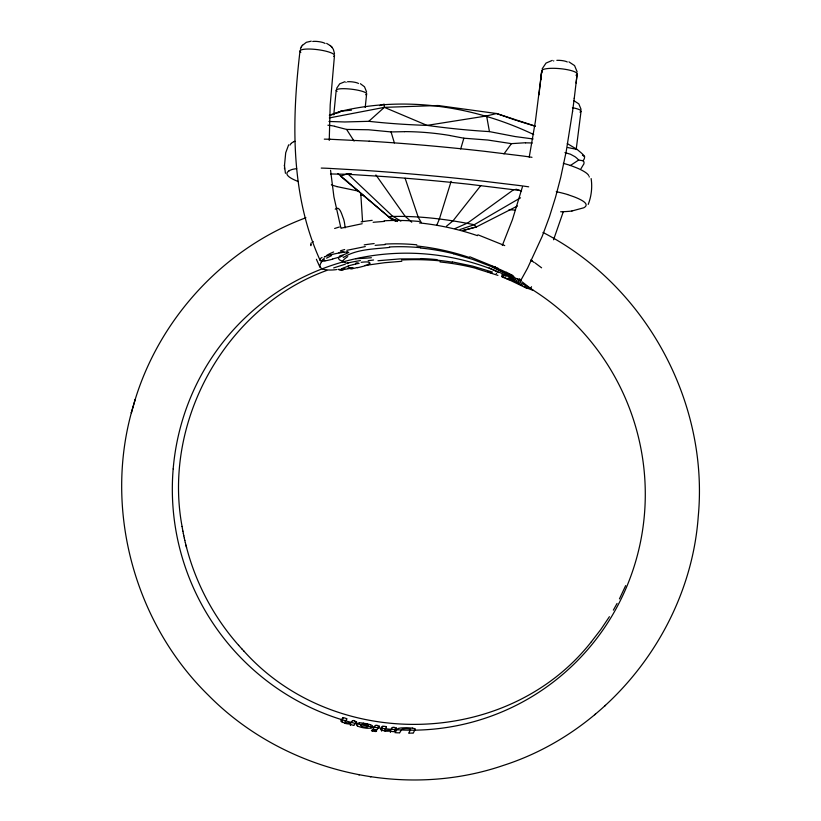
<?xml version="1.0" encoding="UTF-8"?>
<svg xmlns="http://www.w3.org/2000/svg" width="821" height="821" viewBox="0 0 821 821"><rect width="100%" height="100%" fill="white"/><g stroke="black" fill="none" stroke-linecap="round" stroke-linejoin="round"><path stroke-width="1.23" d="M284.435 166.058L285.708 152.768L288.653 144.824M333.757 114.868L336.2 90.269M300.004 51.035C291.712 120.892 290.336 194.916 320.118 260.329M365.222 107.489L366.618 93.902M334.486 55.407L330.196 104.883L329.242 140.401M342.172 722.531L342.675 717.903L340.705 721.033L345.005 723.311M350.362 725.425L350.608 723.106L352.445 720.715M381.652 731.131L382.145 726.544L380.534 729.674L385.07 731.101M390.375 732.394L390.622 730.074L392.181 727.622M529.237 157.119L535.425 121.2L541.747 70.883M540.772 79.473L541.768 70.698M538.945 94.867L541.768 71.068M576.096 83.034L577.142 74.054L574.238 98.438M581.042 111.225L576.168 149.596M492.528 266.568L520.627 280.72L527.544 268.169L542.25 236.212L549.454 216.754L555.56 197.163L560.702 177.48L566.264 151.146L572.576 111.287M572.535 111.615L574.29 98.089M310.943 245.695L311.2 244.699M522.392 186.983L512.437 219.628L502.319 245.448M460.684 148.981L463.865 138.205L487.838 140.032L511.442 143.644L525.553 142.741M131.586 411.957C104.175 511.196 134.89 623.313 208.401 695.264C283.45 771.391 402.269 800.106 503.54 765.357C610.475 730.906 690.276 628.383 698.25 516.44C709.057 401.992 645.347 284.969 542.999 232.466M134.829 400.648C159.859 317.748 224.595 247.86 305.925 217.75M563.165 212.116L553.559 239.773M451.119 181.349L439.327 219.217L436.864 224.975M341.639 269.052L341.444 269.627A16.82 2.278 -17.6 0 0 341.864 269.914L342.08 269.955M300.404 49.024L301.358 46.889M336.589 88.391L339.72 83.804L344.923 81.69M542.158 68.831L546.027 63.084L552.256 60.405M625.653 585.63L619.434 598.909M583.485 164.508L580.981 168.695M588.205 204.408C591.407 196.373 592.454 187.106 591.13 178.568M372.703 726.985L372.406 725.754A6.106 1.519 8.9 0 0 370.394 724.799M617.074 603.435L613.349 610.136M413.261 733.163L415.2 729.171A8.005 1.888 -2.5 0 0 414.79 728.791M408.684 733.184L410.613 729.541A5.367 1.283 -1.7 0 0 410.438 729.305L410.367 729.253M399.56 732.968L401.541 729.695A7.861 1.929 0.5 0 1 401.695 729.5L401.941 729.315M395.014 732.732L397.025 729.479A10.735 2.658 1.6 0 1 398.503 728.453M394.172 731.675L396.481 727.96M609.408 616.694L600.9 629.389L591.387 641.735M386.414 727.057L385.049 729.151A11.925 3.038 4.5 0 0 384.936 729.376L384.926 729.592A3.582 0.913 4.2 0 0 385.213 729.91A2.268 0.585 4 0 0 386.948 730.331L390.622 730.074M302.261 45.524L306.346 42.312L311.251 41.163M301.143 47.208L302.467 45.217M379.528 726.185L376.798 729.941M375.279 725.548L372.857 729.346M335.245 209.191C339.802 204.778 342.121 215.964 343.527 218.817A8.066 1.375 82.8 0 1 344.912 225.949L345.107 227.858M312.411 242.493L313.181 241.518M503.981 153.896L511.442 143.644M353.892 725.415L356.632 721.782M372.621 727.108L371.113 728.011M480.767 185.618L453.079 220.757L446.491 226.216M346.831 719.155L345.22 721.197A11.771 3.253 14.4 0 0 345.087 721.413L345.046 721.659A3.551 0.985 14.2 0 0 345.292 722.049A2.278 0.636 14 0 0 346.955 722.778L350.608 723.106M591.541 641.54C507.871 748.403 334.301 752.21 243.888 651.063M321.627 261.899C314.7 271.289 331.407 270.376 336.651 269.575M369.624 263.582L369.789 263.377A16.225 1.878 -10.3 0 0 369.337 262.936M343.229 257.548C356.714 248.948 374.15 249.143 389.616 247.398M328.975 121.477L344.789 121.97L368.793 121.313L384.351 107.356L438.034 105.519L496.572 113.524L535.128 126.085M594.681 714.752L595.512 714.024M604.687 706.06L605.508 705.342M322.848 260.698L324.223 259.61M513.823 189.548L467.765 222.943L454.988 228.607M342.152 268.621L342.962 268.118M570.267 165.585L578.672 160.033L583.043 160.762M520.524 197.81L474.21 224.728L460.119 229.48M326.532 258.143L331.592 255.577M337.893 112.929L341.3 111.143C405.841 95.821 474.21 106.166 533.701 134.552M517.476 206.009L476.385 226.935L463.044 230.465M293.528 141.859L292.43 142.464A151.577 21.674 6.2 0 0 291.281 143.316M324.233 257.076L325.29 256.593M368.362 264.3L367.685 264.578M293.949 141.674L294.924 141.294M326.82 270.417C225.498 307.136 162.394 421.614 182.098 526.569M329.693 115.617L341.3 111.143L351.46 110.158M392.233 727.591L392.879 727.539M327.63 255.67L330.299 254.767M333.685 267.903L345.323 264.188M329.313 115.227L341.3 111.143M338.95 252.714L342.644 251.524M382.196 726.503L382.832 726.482M379.651 105.611L384.146 104.134L384.351 107.356L427.033 125.377A262.915 86.636 4.8 0 0 489.429 131.606L515.106 136.553L533.096 138.965M375.33 725.507L375.977 725.507M348.155 266.004L350.054 265.429A13.321 2.401 -14 0 1 353.41 264.588M340.243 256.768L338.221 257.394M463.003 230.527L476.385 226.935L474.21 224.728C446.214 219.043 416.955 215.451 388.477 216.611L337.934 173.642M341.68 228.064L362.194 223.723M346.831 250.333L365.294 246.567M332.69 258.954L334.794 258.379A14.378 1.19 -14.9 0 0 338.385 257.384M352.496 720.684L353.143 720.735M368.803 121.313A262.925 83.342 -1 0 0 427.033 125.387L486.617 115.935L496.572 113.524L515.978 120.307M357.546 267.492L354.775 268.149A15.784 1.221 -14 0 1 352.26 268.662M353.42 264.547L355.555 264.075M352.096 268.724L350.772 269.001M342.726 717.882L343.363 717.954M329.334 117.926L384.351 107.356M325.691 260.524L324.151 260.76M351.973 267.625L348.709 268.149M364.935 265.481L384.669 262.71L401.808 261.294M571.909 210.997L583.752 207.795A129.123 16.02 6.1 0 0 582.807 200.991A144.424 17.877 6.2 0 0 573.91 196.773L567.527 194.536M344.82 268.724L342.08 269.072M377.958 260.729L399.858 258.923L421.204 258.841M373.114 222.296L384.372 221.393M375.135 245.335L385.285 244.586M342.809 252.17L343.978 252.078M339.083 269.38L338.098 269.473M322.848 260.893L321.155 260.873A18.154 2.658 -17.5 0 1 320.354 260.637L320.252 260.544M358.1 262.864L355.965 262.925M334.804 126.362L346.595 129.431L368.506 129.759L391.063 131.935L404.661 131.668M330.514 173.96L348.135 174.298L385.111 176.638A267.769 28.961 6.1 0 1 468.935 184.243L521.509 190.698M348.822 173.631L351.326 173.662M330.206 139.262L369.224 141.181M375.156 731.532L376.172 731.439A4.259 1.108 6 0 0 376.552 730.895M346.801 252.016L347.529 252.068M363.888 195.562L362.369 195.367A97.709 11.966 6.5 0 1 360.85 195.162M583.187 160.423A109.881 21.654 33.9 0 0 584.562 156.575A110.455 5.696 32.3 0 0 580.806 152.511L577.091 149.422L567.711 147.534M412.46 728.114L407.873 727.786A16.328 2.853 -0.2 0 0 406.436 727.714L401.418 727.929A7.03 1.704 0.9 0 0 398.503 728.453M363.467 723.198L365.776 723.588A13.967 2.843 9.9 0 1 367.069 723.886M359.023 191.221L336.815 186.583M358.592 774.726L359.424 774.86M370.055 776.676L370.918 776.82M452.402 261.92L472.639 266.117L492.446 272.079M450.062 135.568L463.865 138.205M564.93 152.614L570.421 154.204L574.823 156.606A119.086 46.161 -28.9 0 1 577.337 158.669L578.672 160.033M367.09 723.865L369.183 724.368A7.502 1.786 9.3 0 1 370.179 724.686L370.497 724.779M372.375 731.131L371.503 730.741A4.187 1.108 7.5 0 1 371.892 730.167L373.391 730.126A3.992 1.006 6.8 0 1 376.459 730.628M453.664 253.853L472.568 259.354L490.681 266.302L503.827 272.767L512.93 278.955L509.625 278.34M476.673 268.672L497.937 275.363M396.666 220.377L391.165 218.879L388.477 216.611L397.456 221.526M517.179 120.677L535.159 126.198M509.502 278.298L508.969 278.124M515.957 189.179L521.54 191.067M469.797 256.788L498.409 268.446M573.848 100.655L578.805 103.867L581.083 109.398M477.884 234.785L504.73 245.592M494.468 266.876L495.289 267.174M568.912 61.873L574.577 65.598L577.184 71.961M501.929 276.872L509.225 279.828M326.666 43.4L330.576 45.802M360.378 83.701L364.503 86.78L366.597 91.973M511.278 279.561L513.156 280.443M527.523 288.253L533.168 290.418L522.125 281.87M525.851 287.463L524.157 286.652M505.192 277.898L527.298 288.51L523.921 286.211M506.3 272.151L509.102 273.619M516.276 281.993L518.133 282.958M395.691 221.29L391.165 218.879L340.664 176.238L347.56 173.621L392.151 215.779L400.843 221.126M511.75 275.056L513.022 275.784M510.96 275.035L513.956 276.759M414.81 728.781L414.667 728.699A6.753 1.498 -1.3 0 0 412.327 728.155M567.29 143.593L577.091 149.422M517.384 278.832L519.714 280.289M530.746 259.98L532.501 261.15M582.438 155.179L584.552 156.575M535.087 262.936L541.593 267.81M411.742 222.204L405.071 216.21L375.905 174.935M345.261 179.635L347.96 182.272M331.674 46.9L333.347 49.322L334.506 53.539M330.278 45.504L332.012 47.238M242.113 649.165L243.929 651.115M242.154 649.206L238.624 645.306M238.665 645.347C212.834 616.171 194.351 580.56 185.351 542.65M346.595 129.431L354.077 141.079M421.286 222.573L418.238 217.216L405.112 178.229M316.403 259.262L319.964 267.256M285.441 173.303L284.415 165.165M391.063 131.935L394.378 142.926M340.941 228.176L333.921 196.886L330.565 170.306M186.562 547.535L185.957 545.144M184.807 540.351L185.361 542.743M184.294 538.053L184.828 540.454M183.801 535.733L184.315 538.145M183.34 533.424L183.822 535.846M182.888 531.105L183.36 533.527M182.467 528.786L182.919 531.218M486.617 115.935L489.429 131.606M182.067 526.456L182.488 528.898M362.564 221.732L360.778 193.571M284.477 167.823L284.487 168.705M588.708 175.509A129.236 18.565 6.1 0 0 585.999 172.779A144.547 20.71 6.2 0 0 577.153 168.048L570.8 165.565A68.995 10.119 5.8 0 0 563.309 163.369M589.16 176.536A129.236 18.565 6.1 0 1 589.242 177.038M531.977 157.304A100.634 14.48 5.8 0 0 523.377 156.062L484.216 151.269A298.895 37.54 6.1 0 0 369.193 141.171M324.295 139.139A89.325 12.777 6.6 0 1 330.268 139.283M289.987 145.122A132.294 18.924 6.3 0 1 290.952 143.767M298.341 181.574A132.181 16.338 6.3 0 1 289.125 170.881M288.91 170.85A151.475 18.719 6.2 0 1 289.515 170.491L291.989 169.516A68.8 8.579 6.6 0 1 296.679 168.654M321.237 168.079A97.432 11.987 6.5 0 1 327.169 168.274L364.432 170.388A298.628 32.409 6.1 0 1 480.952 180.897L520.093 185.618A100.552 12.5 5.9 0 1 528.683 186.819M556.248 191.662A68.933 8.733 5.8 0 1 567.598 194.536M571.96 211.007A64.756 7.861 5.8 0 1 560.62 211.767M515.095 210.094A424.344 65.167 6.4 0 1 509.092 209.683M336.959 186.593A104.872 12.972 6.3 0 1 331.366 184.838M348.063 262.628A8.036 1.375 83 0 1 347.396 263.551L339.545 259.908A8.282 1.468 82.9 0 1 338.55 258.174M511.37 275.292A8.426 0.749 -71.9 0 0 511.247 276.944L514.151 280.146A8.169 0.698 -71.8 0 0 515.075 278.791M412.532 733.05A7.81 1.95 -2.7 0 1 409.381 733.102M402.054 729.325A4.526 1.078 -1.4 0 1 406.395 728.607A4.526 1.078 -1.4 0 1 410.438 729.243M398.842 732.825A7.738 1.991 0.6 0 1 395.691 732.691M382.781 726.175A8.405 2.073 5.2 0 1 386.424 726.647M392.879 727.273A7.8 1.878 2.7 0 1 394.685 727.406M394.419 727.858A5.583 0.965 3 0 1 396.071 727.991M393.834 731.603A5.172 1.293 1.9 0 1 391.083 731.419M390.611 730.916A7.974 2.176 3.7 0 1 385.059 731.152M375.987 725.241A7.717 1.94 6.9 0 1 377.763 725.497M377.516 725.928A4.813 0.883 7.2 0 1 379.138 726.185M376.623 729.746A4.823 1.262 6.1 0 1 373.165 729.243M375.125 731.449A5.347 1.447 6.3 0 1 372.508 731.059M359.608 722.911A7.379 1.97 11 0 0 357.853 723.157L357.71 723.229A10.971 2.966 11.6 0 0 356.745 723.763A13.7 3.705 11.6 0 0 356.591 723.948L356.735 725.384A6.229 1.714 10.6 0 0 357.361 725.877M359.649 722.911A6.66 1.714 10.4 0 1 361.384 722.952L361.784 723.003A7.933 1.909 9.9 0 1 363.457 723.178M371.01 727.97A6.979 1.858 8 0 1 367.726 728.248L367.418 728.289A7.892 2.289 9 0 1 365.714 728.124L363.385 727.775A14.152 4.618 9 0 1 362.03 727.509L359.926 726.934A7.471 2.196 9.5 0 1 358.91 726.606L358.654 726.493A6.014 1.704 10 0 1 357.412 725.918M368.167 725.384A9.113 2.401 8.4 0 1 368.106 726.38A10.427 2.75 8.5 0 1 367.859 726.698L367.675 726.811A5.162 1.375 8.9 0 1 366.679 727.129A3.038 0.842 9.3 0 1 364.709 727.098L363.867 726.944A5.254 1.509 9.3 0 1 363.221 726.811L362.379 726.585A2.75 0.759 9.5 0 1 362.01 726.462A3.017 0.811 9.9 0 1 361.117 725.969A4.936 1.324 10.3 0 1 360.819 725.456A11.186 2.997 10.5 0 1 360.994 724.933L361.014 724.902A9.831 2.627 10.3 0 1 361.579 724.471M368.044 725.374A2.863 0.749 8.9 0 0 366.761 724.779L365.909 724.574A5.265 1.283 9.6 0 0 365.273 724.44L364.216 724.276A3.017 0.77 9.6 0 0 362.523 724.245L361.979 724.327A5.419 1.437 10.1 0 0 361.589 724.471M343.352 717.626A8.549 2.289 15.2 0 1 346.862 718.724M353.174 720.469A7.83 2.063 12.6 0 1 354.908 720.9M354.621 721.32A5.593 1.088 12.9 0 1 356.263 721.741M353.584 725.302A5.183 1.416 11.9 0 1 350.885 724.635M350.495 724.019A7.994 2.35 13.7 0 1 344.994 723.363M327.928 125.223A70.688 41.604 39.4 0 1 334.773 126.249M525.522 142.875A70.975 48.921 -17.3 0 1 532.224 143.028M582.982 160.803A96.878 13.721 -32 0 1 583.68 164.395M404.65 131.617A217.349 162.127 14.3 0 1 450.062 135.516M341.433 269.309A68.174 7.605 -15.3 0 1 338.498 269.586M343.568 269.842A53.396 4.947 -13.9 0 1 339.873 270.263M347.611 268.303A59.769 2.299 -11.1 0 1 350.7 267.584M401.592 260.011A151.916 90.125 0.5 0 1 440.292 260.893M440.035 261.961A150.51 87.878 0.3 0 1 476.765 268.549M501.908 274.614A83.763 21.315 12.4 0 1 506.116 276.287M531.526 286.734A58.927 7.143 17.4 0 1 528.344 288.14M521.961 285.349A67.394 0.831 27.1 0 1 519.683 284.24M518.39 279.663A70.647 3.879 27.7 0 1 520.914 281.285M507.789 274.378A55.623 3.889 26.4 0 1 511.206 276.328M489.121 267.913A62.222 7.102 23.5 0 1 498.604 272.572M416.924 245.992A148.663 89.91 12.1 0 1 469.386 257.507M385.059 244.083A143.675 87.785 12 0 1 416.781 244.802M364.206 244.894A156.37 97.525 12.6 0 1 374.171 243.57M340.458 250.826A73.582 23.737 -1.7 0 1 344.697 249.533M326.891 255.269A63.299 17.015 -4.6 0 1 333.624 251.965M322.427 259.877A56.628 10.273 -11.4 0 1 324.254 258.42M321.185 262.002A70.38 11.135 -14.5 0 1 322.232 260.821M342.562 262.012A91.973 12.079 -14.9 0 1 347.765 256.593M371.379 257.712A92.034 9.698 -10.6 0 1 355.503 258.677M389.421 246.977A139.796 84.974 11.9 0 1 420.609 247.696M420.691 248.034A140.134 84.891 11.8 0 1 453.695 253.751M496.171 273.352A29.967 0.831 23.5 0 1 496.592 273.537M487.797 271.659A50.666 4.351 16.6 0 1 491.707 273.003M436.854 260.154A148.663 85.086 0.4 0 1 452.289 262.166M421.235 258.564A148.632 85.61 0.3 0 1 436.946 259.621M347.447 263.141A44.447 3.52 -5.4 0 1 360.429 260.585M373.555 260.011A28.088 1.18 -8.1 0 1 368.167 260.698M531.474 260.668A67.712 4.905 28 0 1 534.132 262.474M419.449 222.922A170.984 110.753 12.7 0 1 477.432 235.658M384.146 220.808A166.242 108.844 12.6 0 1 419.295 221.475M361.127 221.886A178.301 118.829 13.3 0 1 372.18 220.346M334.64 228.495A83.886 30.182 -1.6 0 1 339.371 227.007M310.615 244.853A117.372 20.156 -16.1 0 1 311.282 242.79M553.549 60.99A7.41 1.642 5.2 0 1 553.795 60.857M556.843 60.333A7.41 1.642 5.2 0 1 567.311 61.965M542.271 71.858A17.775 3.807 5.2 0 1 560.558 68.707A17.775 3.807 5.2 0 1 575.962 75.245M492.395 266.517A17.939 0.811 22.8 0 1 492.682 266.394M493.483 266.681A15.024 0.698 23.6 0 1 495.504 267.379M497.31 268.334A13.044 0.79 25.2 0 1 505.859 272.172M509.256 273.65A17.385 1.488 26.4 0 1 511.945 275.127M519.18 278.658A21.49 1.478 27 0 1 520.114 280.279M520.452 280.495A18.452 0.595 30.1 0 1 520.647 280.72M572.432 107.705A15.661 2.966 5.3 0 1 579.944 112.128M502.319 276.441A16.482 0.677 22.8 0 1 501.888 276.061M503.817 277.334A13.793 0.513 23.6 0 1 502.257 276.472M517.764 282.968A11.361 0.554 28.2 0 1 522.269 285.482M513.248 280.525A13.536 1.201 27.3 0 1 516.276 282.034M508.137 278.114A16.594 1.437 27.2 0 1 511.073 279.407M503.601 276.841A18.688 1.406 26.7 0 1 503.006 275.425M312.719 41.471A7.245 1.57 7.4 0 1 319.502 41.748A7.245 1.57 7.4 0 1 325.065 43.462M300.835 52.38A17.385 3.633 7.4 0 1 317.07 49.588A17.385 3.633 7.4 0 1 333.737 56.372M347.386 252.098A17.631 2.217 -10.2 0 1 348.781 252.447M343.568 252.221A14.778 1.929 -10.9 0 1 346.421 252.119M330.791 254.838A12.838 1.94 -12.2 0 1 341.998 252.57M325.188 256.604A17.108 3.089 -13.1 0 1 327.517 255.67M320.878 260.36A21.161 3.541 -13.9 0 1 322.027 257.414M324.059 260.801A13.926 1.94 -16.6 0 1 322.766 260.924M332.669 259.149A12.038 1.488 -15.7 0 1 324.839 260.883M342.942 255.813A17.703 1.498 -14.8 0 1 339.966 256.799M348.432 252.529A19.991 1.94 -14.2 0 1 339.555 256.07M346.041 82.5A6.383 1.221 7 0 1 346.052 82.264M347.499 81.772A6.383 1.221 7 0 1 353.687 82.079A6.383 1.221 7 0 1 358.459 83.516M337.092 91.347A15.322 2.853 6.9 0 1 351.532 89.202A15.322 2.853 6.9 0 1 365.632 94.743M369.758 263.562A13.577 1.56 -11.1 0 1 368.742 264.249M369.04 264.331A11.771 1.201 -12.7 0 1 357.402 267.718M353.092 267.81A19.601 1.888 -14.6 0 1 343.948 269.36M341.68 269.031A12.92 1.775 -16.6 0 1 342.213 268.6M343.578 268.015A11.186 1.632 -15.5 0 1 348.545 266.066M355.606 264.013A16.328 2.904 -13.9 0 1 359.126 263.367M361.189 262.31A18.38 3.027 -13.6 0 1 369.737 262.843M135.106 399.735L131.329 412.819L135.106 399.735M173.18 468.904A239.116 235.873 64.3 0 0 509.246 708.677A239.116 235.873 64.3 0 0 544.015 297.469A239.116 235.873 64.3 0 0 173.18 468.904"/></g></svg>
